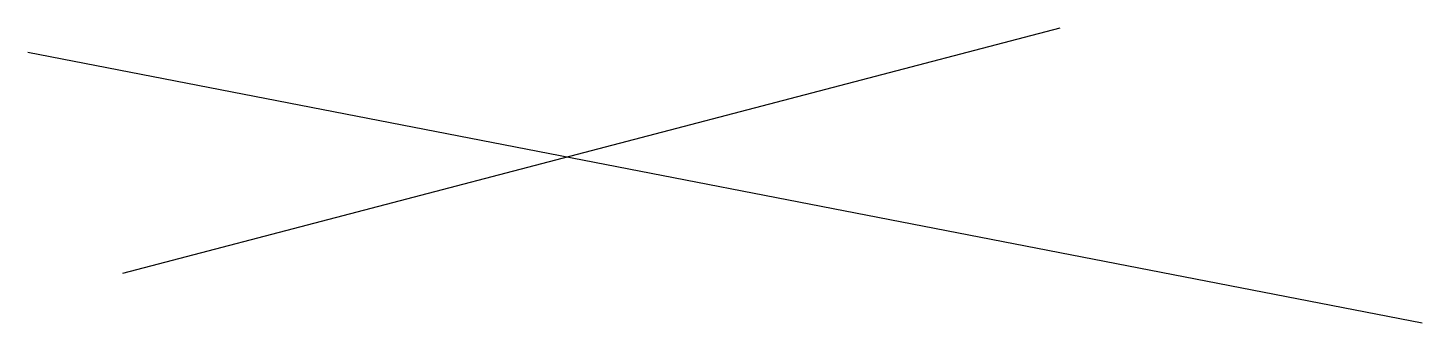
# Model space of a CAD drawing. Header units: millimetres. Extents: x 8 to 76.4, y -19.2 to -4.7.
import ezdxf

# ---------------------------------------------------------------- set-up
doc = ezdxf.new("R2010")
doc.units = ezdxf.units.MM

msp = doc.modelspace()

# ---------------------------------------------------------------- linework, layer by layer
for p, q in [((12.698, -16.757), (58.642, -4.722)), ((76.384, -19.219), (8.044, -5.925))]:
    msp.add_line(p, q)

doc.saveas('drawing.dxf')
